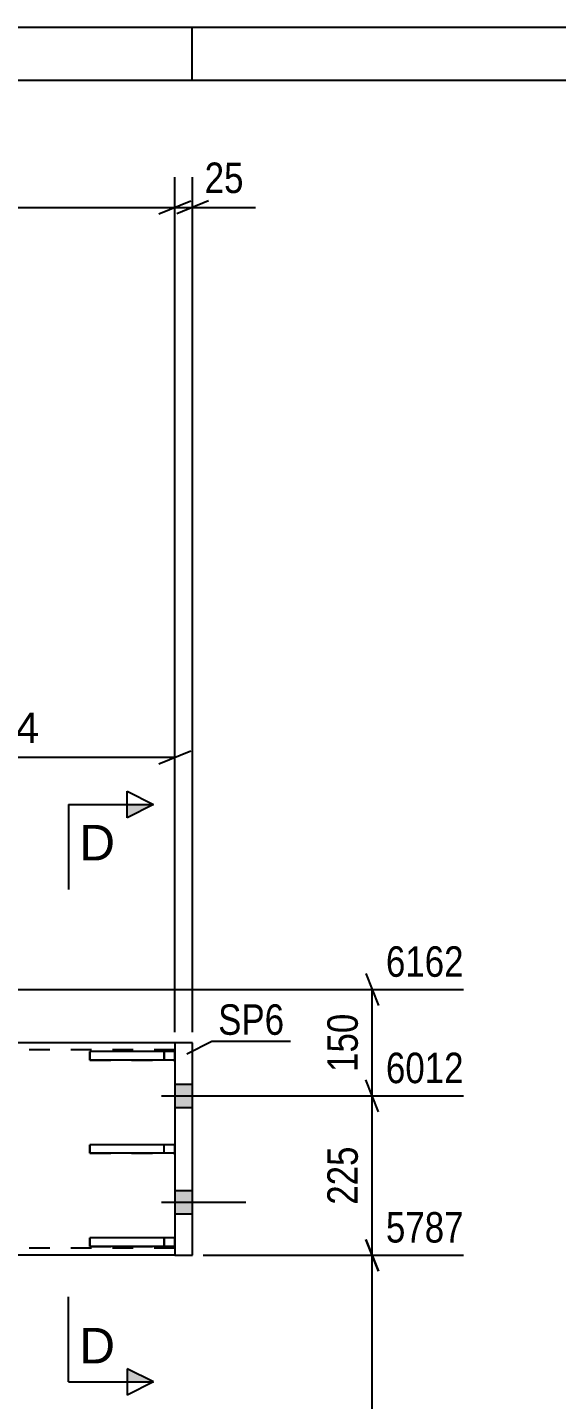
# Model space of a CAD drawing. Header units: millimetres. Extents: x 0 to 841, y 0 to 594.
# Drawn here: x 195.5 to 245.3, y 464.9 to 594 of the extents above; entities that cross this region are included whole.
import ezdxf

# ---------------------------------------------------------------- set-up
doc = ezdxf.new("R2010")
doc.units = ezdxf.units.MM
doc.linetypes.add('DXK_LINE_DOT2', pattern=[3.9198, 1.9599, -1.9599])
doc.styles.add('Arial', font='ARIAL.TTF', dxfattribs={"height": 0.2})
doc.styles.add('Arial Narrow', font='ARIALN.TTF', dxfattribs={"height": 0.2})

# ---------------------------------------------------------------- blocks, each defined once
blk = doc.blocks.new('Unknown-284933679-1134')
at = {"color": 5, "linetype": 'Continuous'}
for p, q in [((841, 594), (0, 594)), ((211, 589), (211, 594)), ((836, 589), (5, 589))]:
    blk.add_line(p, q, dxfattribs=at)
blk = doc.blocks.new('Part-284933679-1930 - 1918')
at = {"color": 2, "linetype": 'Continuous'}
for p, q in [((209.37, 488.86), (201.37, 488.86)), ((201.37, 488.06), (201.37, 488.86)), ((209.37, 488.06), (201.37, 488.06)), ((209.37, 488.86), (209.37, 488.06))]:
    blk.add_line(p, q, dxfattribs=at)
at = {"color": 7, "linetype": 'DXK_LINE_DOT2'}
blk.add_line((208.37, 488.06), (208.37, 488.86), dxfattribs=at)
blk = doc.blocks.new('Part-284933679-1931 - 1918')
at = {"color": 2, "linetype": 'Continuous'}
for p, q in [((209.37, 497.63), (201.37, 497.63)), ((201.37, 496.83), (201.37, 497.63)), ((209.37, 497.63), (209.37, 496.83)), ((209.37, 496.83), (201.37, 496.83))]:
    blk.add_line(p, q, dxfattribs=at)
at = {"color": 7, "linetype": 'DXK_LINE_DOT2'}
blk.add_line((208.37, 496.83), (208.37, 497.63), dxfattribs=at)
blk = doc.blocks.new('Part-284933679-1932 - 1918')
at = {"color": 7, "linetype": 'DXK_LINE_DOT2'}
for p, q in [((209.37, 497.63), (201.37, 497.63)), ((201.37, 497.63), (201.37, 496.83)), ((208.37, 497.63), (208.37, 496.83)), ((209.37, 496.83), (209.37, 497.63)), ((201.37, 496.83), (209.37, 496.83))]:
    blk.add_line(p, q, dxfattribs=at)
blk = doc.blocks.new('Part-284933679-2062 - 1918')
at = {"color": 2, "linetype": 'Continuous'}
for p, q in [((209.37, 498.46), (209.37, 478.46)), ((211.04, 498.46), (209.37, 498.46)), ((211.04, 478.46), (211.04, 498.46)), ((209.37, 478.46), (211.04, 478.46))]:
    blk.add_line(p, q, dxfattribs=at)
blk = doc.blocks.new('Part-284933679-1938 - 1918')
at = {"color": 7, "linetype": 'DXK_LINE_DOT2'}
for p, q in [((209.37, 480.1), (201.37, 480.1)), ((201.37, 480.1), (201.37, 479.3)), ((201.37, 479.3), (209.37, 479.3)), ((208.37, 480.1), (208.37, 479.3)), ((209.37, 479.3), (209.37, 480.1))]:
    blk.add_line(p, q, dxfattribs=at)
blk = doc.blocks.new('Part-284933679-1939 - 1918')
at = {"color": 2, "linetype": 'Continuous'}
for p, q in [((209.37, 480.1), (201.37, 480.1)), ((201.37, 479.3), (201.37, 480.1)), ((209.37, 479.3), (201.37, 479.3)), ((209.37, 480.1), (209.37, 479.3))]:
    blk.add_line(p, q, dxfattribs=at)
at = {"color": 7, "linetype": 'DXK_LINE_DOT2'}
blk.add_line((208.37, 479.3), (208.37, 480.1), dxfattribs=at)
blk = doc.blocks.new('Part-284933679-2021 - 1918')
at = {"color": 2, "linetype": 'Continuous'}
for p, q in [((166.36, 498.47), (144.37, 498.47)), ((209.37, 498.46), (177.14, 498.47)), ((209.37, 478.46), (144.37, 478.47))]:
    blk.add_line(p, q, dxfattribs=at)
at = {"color": 7, "linetype": 'DXK_LINE_DOT2'}
for p, q in [((144.37, 478.47), (144.37, 498.47)), ((177.14, 498.47), (166.36, 498.47)), ((209.37, 498.46), (209.37, 478.46)), ((209.37, 497.8), (144.37, 497.8)), ((209.37, 479.13), (144.37, 479.13))]:
    blk.add_line(p, q, dxfattribs=at)
blk = doc.blocks.new('Bolt-284933679-2151 - 1918')
at = {"linetype": 'Continuous'}
for points in [[(209.37, 494.56), (209.37, 492.36), (211.04, 492.36), (211.04, 494.56)], [(209.37, 494.56), (209.37, 492.36), (211.04, 492.36), (211.04, 494.56)], [(209.37, 484.56), (209.37, 482.36), (211.04, 482.36), (211.04, 484.56)], [(209.37, 484.56), (209.37, 482.36), (211.04, 482.36), (211.04, 484.56)]]:
    blk.add_hatch(color=1, dxfattribs=at).paths.add_polyline_path(points)
at = {"color": 1, "linetype": 'Continuous'}
for p, q in [((209.37, 494.56), (211.04, 494.56)), ((209.37, 494.56), (211.04, 494.56)), ((208.11, 493.46), (216.04, 493.46)), ((208.11, 493.46), (216.04, 493.46)), ((209.37, 492.36), (211.04, 492.36)), ((209.37, 492.36), (211.04, 492.36)), ((209.37, 484.56), (211.04, 484.56)), ((209.37, 484.56), (211.04, 484.56)), ((208.11, 483.46), (216.04, 483.46)), ((208.11, 483.46), (216.04, 483.46)), ((209.37, 482.36), (211.04, 482.36)), ((209.37, 482.36), (211.04, 482.36))]:
    blk.add_line(p, q, dxfattribs=at)
blk = doc.blocks.new('Part-284933679-2180 - 1918')
at = {"color": 7, "linetype": 'DXK_LINE_DOT2'}
for p, q in [((209.37, 488.86), (201.37, 488.86)), ((201.37, 488.86), (201.37, 488.06)), ((201.37, 488.06), (209.37, 488.06)), ((208.37, 488.06), (208.37, 488.86)), ((209.37, 488.06), (209.37, 488.86))]:
    blk.add_line(p, q, dxfattribs=at)
blk = doc.blocks.new('StraightDimension-284933679-8121 - 1918')
at = {"color": 7, "linetype": 'Continuous'}
for p, q in [((144.37, 504.47), (144.37, 579.92)), ((209.37, 499.46), (209.37, 579.92)), ((145.87, 577.67), (142.87, 576.47)), ((207.87, 576.47), (210.87, 577.67)), ((144.37, 577.07), (209.37, 577.07))]:
    blk.add_line(p, q, dxfattribs=at)
at = {"color": 0}
blk.add_wipeout([(180.22, 577.82), (180.22, 582.02), (173.53, 582.02), (173.53, 577.82)], dxfattribs=at)
at = {"color": 3, "style": 'Arial Narrow'}
blk.add_text('975', height=2.863, dxfattribs=at).set_placement((174.13, 578.42))
blk = doc.blocks.new('StraightDimension-284933679-2410 - 1918')
at = {"color": 7, "linetype": 'Continuous'}
for p, q in [((228.52, 476.96), (227.32, 479.96)), ((212.04, 478.46), (236.53, 478.46)), ((227.92, 289.13), (227.92, 478.46))]:
    blk.add_line(p, q, dxfattribs=at)
at = {"color": 0, "linetype": 'Continuous'}
blk.add_wipeout([(237.13, 479.06), (237.13, 483.26), (228.62, 483.26), (228.62, 479.06)], dxfattribs=at)
at = {"color": 3, "linetype": 'Continuous', "style": 'Arial Narrow'}
blk.add_text('5787', height=2.863, dxfattribs=at).set_placement((229.22, 479.66))
blk = doc.blocks.new('StraightDimension-284933679-2419 - 1918')
at = {"color": 7, "linetype": 'Continuous'}
for p, q in [((228.52, 491.96), (227.32, 494.96)), ((215.37, 493.46), (236.53, 493.46)), ((227.92, 478.46), (227.92, 493.46)), ((227.32, 479.96), (228.52, 476.96)), ((212.04, 478.46), (236.53, 478.46))]:
    blk.add_line(p, q, dxfattribs=at)
at = {"color": 0}
blk.add_wipeout([(227.17, 489.31), (222.97, 489.31), (222.97, 482.62), (227.17, 482.62)], dxfattribs=at)
at = {"color": 3, "style": 'Arial Narrow'}
blk.add_text('225', height=2.863, rotation=90.0002, dxfattribs=at).set_placement((226.57, 483.22))
at = {"color": 0, "linetype": 'Continuous'}
blk.add_wipeout([(237.13, 494.06), (237.13, 498.26), (228.62, 498.26), (228.62, 494.06)], dxfattribs=at)
at = {"color": 3, "linetype": 'Continuous', "style": 'Arial Narrow'}
blk.add_text('6012', height=2.863, dxfattribs=at).set_placement((229.22, 494.66))
blk = doc.blocks.new('StraightDimension-284933679-2428 - 1918')
at = {"color": 7, "linetype": 'Continuous'}
for p, q in [((227.32, 504.97), (228.52, 501.97)), ((145.37, 503.47), (236.53, 503.47)), ((227.92, 493.46), (227.92, 503.47)), ((228.52, 491.96), (227.32, 494.96)), ((215.37, 493.46), (236.53, 493.46))]:
    blk.add_line(p, q, dxfattribs=at)
at = {"color": 0, "linetype": 'Continuous'}
blk.add_wipeout([(237.13, 504.07), (237.13, 508.27), (228.62, 508.27), (228.62, 504.07)], dxfattribs=at)
at = {"color": 0}
blk.add_wipeout([(227.17, 501.81), (222.97, 501.81), (222.97, 495.12), (227.17, 495.12)], dxfattribs=at)
at = {"color": 3, "linetype": 'Continuous', "style": 'Arial Narrow'}
blk.add_text('6162', height=2.863, dxfattribs=at).set_placement((229.22, 504.67))
at = {"color": 3, "style": 'Arial Narrow'}
blk.add_text('150', height=2.863, rotation=90.0002, dxfattribs=at).set_placement((226.57, 495.72))
blk = doc.blocks.new('StraightDimension-284933679-8120 - 1918')
at = {"color": 7, "linetype": 'Continuous'}
for p, q in [((209.37, 499.46), (209.37, 579.92)), ((211.04, 499.46), (211.04, 579.92)), ((207.87, 576.47), (210.87, 577.67)), ((212.54, 577.67), (209.54, 576.47)), ((209.37, 577.07), (211.04, 577.07)), ((211.04, 577.07), (216.95, 577.07)), ((211.04, 577.07), (216.95, 577.07))]:
    blk.add_line(p, q, dxfattribs=at)
at = {"color": 0}
blk.add_wipeout([(216.42, 577.82), (216.42, 582.02), (211.57, 582.02), (211.57, 577.82)], dxfattribs=at)
at = {"color": 3, "style": 'Arial Narrow'}
blk.add_text('25', height=2.863, dxfattribs=at).set_placement((212.17, 578.42))
blk = doc.blocks.new('StraightDimension-284933679-8180 - 1918')
at = {"color": 7, "linetype": 'Continuous'}
for p, q in [((177.14, 498.23), (177.14, 528.17)), ((209.37, 499.46), (209.37, 528.17)), ((178.64, 525.92), (175.64, 524.72)), ((207.87, 524.72), (210.87, 525.92)), ((177.14, 525.32), (209.37, 525.32))]:
    blk.add_line(p, q, dxfattribs=at)
at = {"color": 0}
blk.add_wipeout([(197.19, 526.07), (197.19, 530.27), (189.32, 530.27), (189.32, 526.07)], dxfattribs=at)
at = {"color": 3, "style": 'Arial'}
blk.add_text('484', height=2.865, dxfattribs=at).set_placement((189.92, 526.67))
blk = doc.blocks.new('Mark-284933679-2058 - 1918')
at = {"color": 0}
blk.add_wipeout([(219.65, 499.21), (219.65, 502.21), (213.44, 502.21), (213.44, 499.21)], dxfattribs=at)
blk.add_wipeout([(219.65, 499.21), (219.65, 502.21), (213.44, 502.21), (213.44, 499.21)], dxfattribs=at)
at = {"color": 30, "linetype": 'Continuous'}
for p, q in [((210.49, 497.42), (212.84, 498.61)), ((212.84, 498.61), (220.25, 498.61))]:
    blk.add_line(p, q, dxfattribs=at)
at = {"color": 3, "style": 'Arial Narrow'}
blk.add_text('SP6', height=2.863, dxfattribs=at).set_placement((213.44, 499.21))
blk = doc.blocks.new('SectionMark-284933679-8920 - 1918')
at = {"linetype": 'Continuous'}
for points in [[(204.87, 519.62), (204.87, 520.87), (207.37, 520.87)], [(204.87, 466.54), (204.87, 467.79), (207.37, 466.54)]]:
    blk.add_hatch(color=6, dxfattribs=at).paths.add_polyline_path(points)
at = {"color": 6, "linetype": 'Continuous'}
for p, q in [((204.87, 519.62), (204.87, 522.12)), ((204.87, 522.12), (207.37, 520.87)), ((199.37, 520.87), (199.37, 512.87)), ((199.37, 520.87), (207.37, 520.87)), ((207.37, 520.87), (204.87, 519.62)), ((199.37, 466.54), (199.37, 474.54)), ((207.37, 466.54), (204.87, 467.79)), ((204.87, 467.79), (204.87, 465.29)), ((199.37, 466.54), (207.37, 466.54)), ((207.37, 466.54), (204.87, 465.29))]:
    blk.add_line(p, q, dxfattribs=at)
at = {"color": 0, "linetype": 'Continuous'}
for points in [[(203.74, 515.62), (203.74, 519.12), (200.37, 519.12), (200.37, 515.62)], [(203.74, 468.29), (203.74, 471.79), (200.37, 471.79), (200.37, 468.29)]]:
    blk.add_wipeout(points, dxfattribs=at)
at = {"color": 3, "linetype": 'Continuous', "style": 'Arial'}
for p in [(200.37, 515.62), (200.37, 468.29)]:
    blk.add_text('D', height=3.34, dxfattribs=at).set_placement(p)

msp = doc.modelspace()

# ---------------------------------------------------------------- block references
for name in ['Unknown-284933679-1134', 'Part-284933679-2021 - 1918', 'Part-284933679-2062 - 1918', 'Part-284933679-1931 - 1918', 'Part-284933679-1932 - 1918', 'Bolt-284933679-2151 - 1918', 'Part-284933679-1930 - 1918', 'Part-284933679-2180 - 1918', 'Part-284933679-1938 - 1918', 'Part-284933679-1939 - 1918']:
    msp.add_blockref(name, (0, 0))

# ---------------------------------------------------------------- next in the draw order: block references
for name in ['StraightDimension-284933679-8121 - 1918', 'StraightDimension-284933679-2410 - 1918']:
    msp.add_blockref(name, (0, 0))

# ---------------------------------------------------------------- next in the draw order: block references
msp.add_blockref('StraightDimension-284933679-2419 - 1918', (0, 0))

# ---------------------------------------------------------------- next in the draw order: block references
msp.add_blockref('StraightDimension-284933679-2428 - 1918', (0, 0))

# ---------------------------------------------------------------- next in the draw order: block references
msp.add_blockref('StraightDimension-284933679-8120 - 1918', (0, 0))

# ---------------------------------------------------------------- next in the draw order: block references
msp.add_blockref('StraightDimension-284933679-8180 - 1918', (0, 0))

# ---------------------------------------------------------------- next in the draw order: block references
for name in ['SectionMark-284933679-8920 - 1918', 'Mark-284933679-2058 - 1918']:
    msp.add_blockref(name, (0, 0))

doc.saveas('drawing.dxf')
